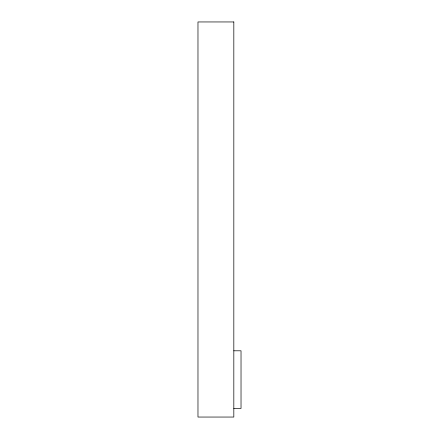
<?xml version="1.0" encoding="UTF-8"?>
<svg xmlns="http://www.w3.org/2000/svg" width="439" height="439" viewBox="0 0 439 439"><rect width="100%" height="100%" fill="white"/><g stroke="black" fill="none" stroke-linecap="round" stroke-linejoin="round"><path stroke-width="0.66" d="M233.822 350.799L241.027 350.799L241.027 408.44L233.822 408.44M233.822 21.95L197.973 21.95L197.973 417.05L233.822 417.05L233.822 21.95"/></g></svg>
